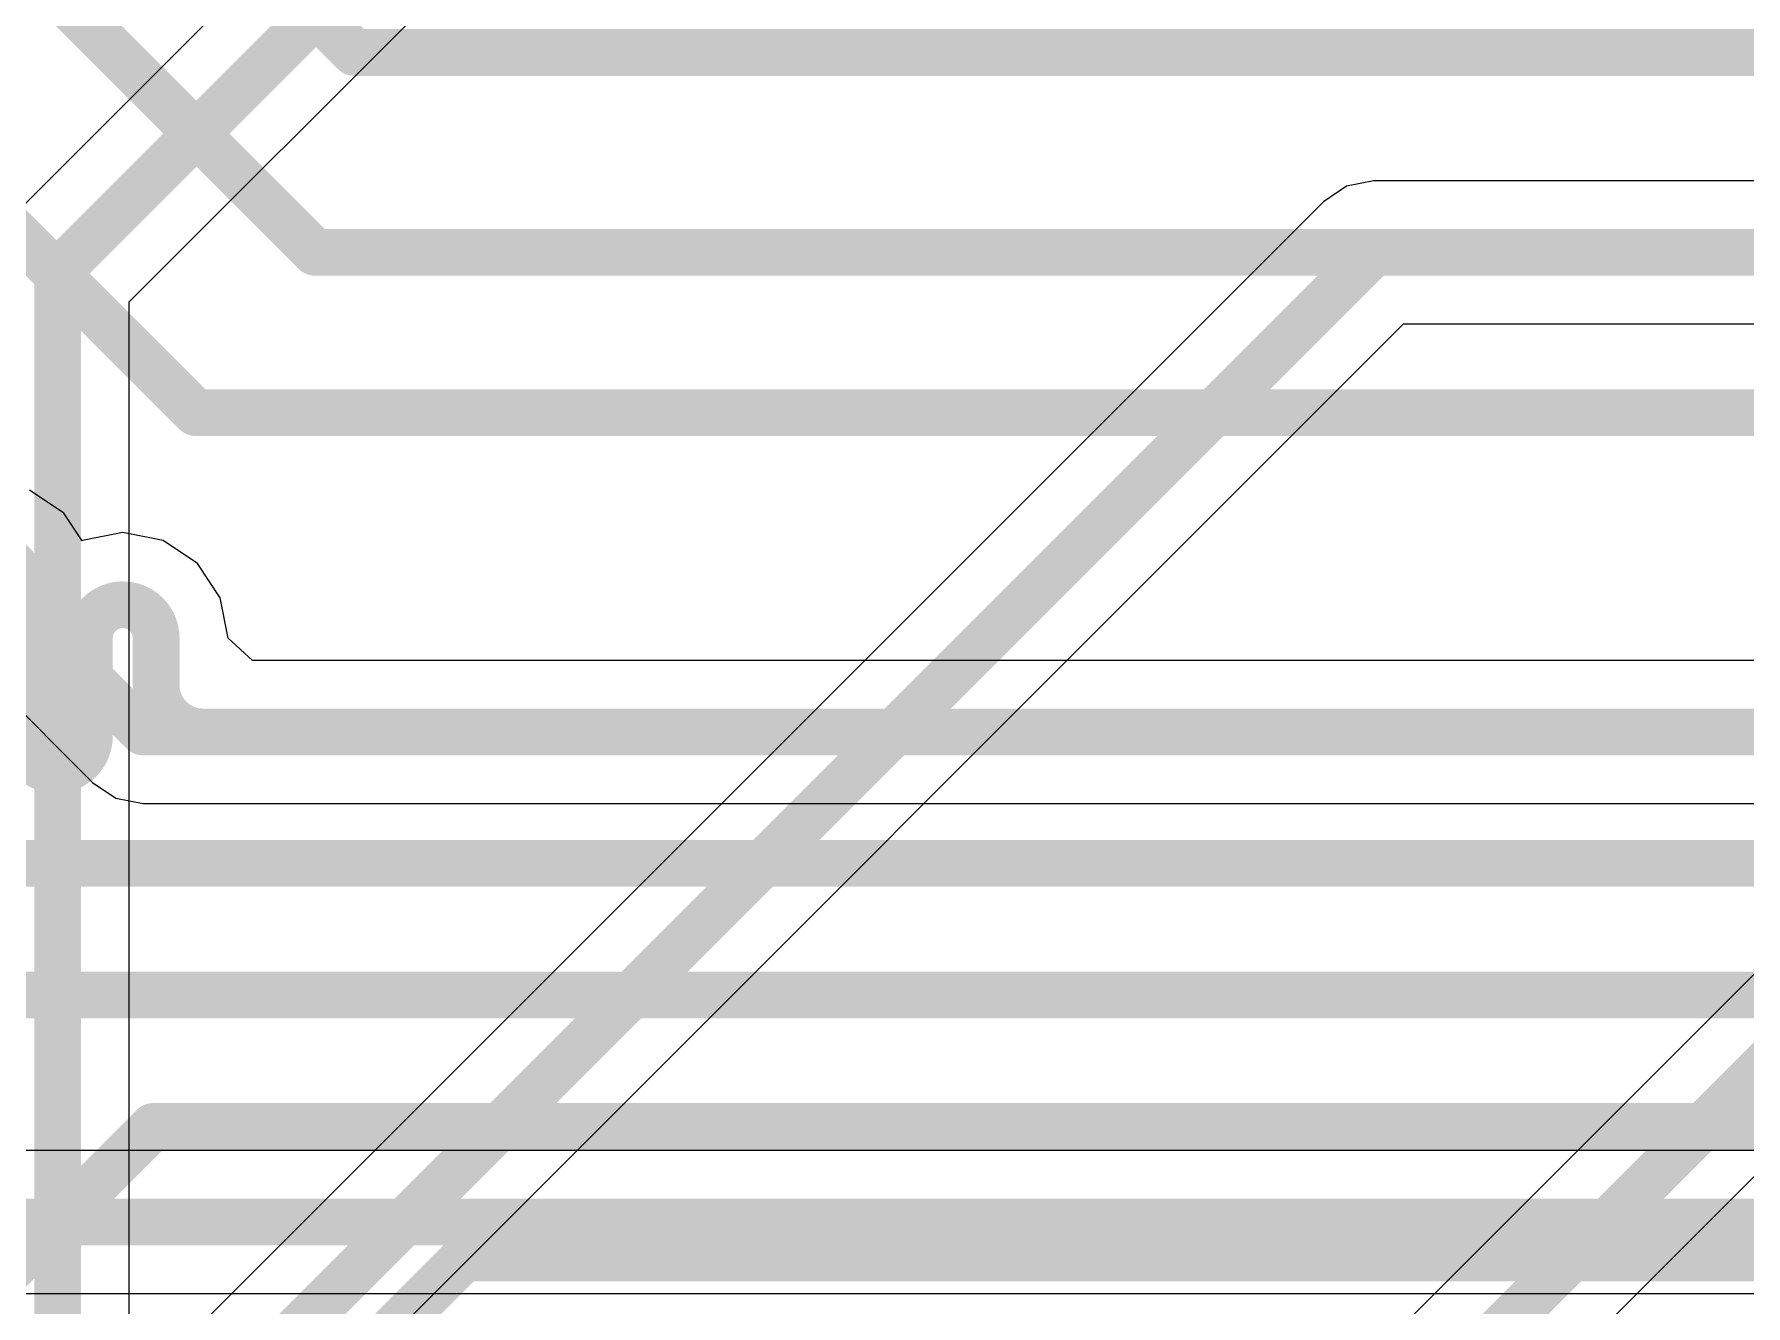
# Model space of a CAD drawing. Header units: inches. Extents: x -3 to 128, y -12 to 41.
# Drawn here: x 74.46 to 80.97, y 16.38 to 21.21 of the extents above; entities that cross this region are included whole.
import ezdxf

# ---------------------------------------------------------------- set-up
doc = ezdxf.new("R2010")
doc.units = ezdxf.units.IN
for name, color, linetype in [('Bottom Layer', 5, 'Continuous'), ('Layer 1', 16, 'Continuous'), ('Top Layer', 1, 'Continuous')]:
    doc.layers.add(name, color=color, linetype=linetype)

msp = doc.modelspace()

# ---------------------------------------------------------------- linework, layer by layer
at = {"layer": 'Bottom Layer'}
for p, q in [((75.7215, 21.8643), (74.356, 20.4988)), ((74.8202, 20.1939), (76.1061, 21.4797)), ((79.4496, 20.634), (79.3614, 20.575)), ((79.5537, 20.6547), (79.4496, 20.634)), ((85.7012, 20.6547), (79.5537, 20.6547)), ((79.3614, 20.575), (75.0418, 16.2554)), ((79.3614, 20.575), (79.3614, 20.575)), ((74.8202, 8.753), (74.8202, 20.1939)), ((75.506, 15.9505), (79.6663, 20.1108)), ((79.6663, 20.1108), (85.5886, 20.1108)), ((79.1421, 15.0119), (82.8415, 18.7113)), ((82.0003, 18.6392), (78.6779, 15.3168))]:
    msp.add_line(p, q, dxfattribs=at)
at = {"layer": 'Bottom Layer', "const_width": 0.1778}
for points in [[(74.5483, 20.3065), (76.1993, 21.9575)], [(75.2341, 16.0631), (79.5537, 20.3827)], [(79.5537, 20.3827), (85.7012, 20.3827)], [(74.5483, 5.5999), (74.5483, 20.3065)], [(78.8702, 15.1245), (82.9347, 19.1891)]]:
    msp.add_lwpolyline(points, dxfattribs=at)
at = {"layer": 'Bottom Layer', "const_width": 0.0889}
for points in [[(79.5092, 20.3827, 1), (79.5981, 20.3827, 1)], [(79.5092, 20.3827, 1), (79.5981, 20.3827, 1)], [(74.5038, 20.3065, 1), (74.5927, 20.3065, 1)], [(74.5038, 20.3065, 1), (74.5927, 20.3065, 1)]]:
    msp.add_lwpolyline(points, format="xyb", close=True, dxfattribs=at)
at = {"layer": 'Layer 1'}
for p, q in [((67.8397, 25.2082), (74.6811, 18.3668)), ((74.6811, 18.3668), (74.7693, 18.3078)), ((74.7693, 18.3078), (74.8734, 18.2871)), ((74.8734, 18.2871), (94.7427, 18.2871)), ((99.8821, 16.9673), (68.7799, 16.9673)), ((68.7799, 16.4234), (95.5629, 16.4234))]:
    msp.add_line(p, q, dxfattribs=at)
at = {"layer": 'Layer 1', "const_width": 0.1778}
for points in [[(69.8308, 26.079), (75.5271, 20.3827)], [(70.7302, 26.0889), (75.6767, 21.1424)], [(68.9314, 25.9153), (75.0735, 19.7731)], [(68.032, 25.4005), (74.8734, 18.5591)], [(75.6767, 21.1424), (99.8295, 21.1424)], [(75.5271, 20.3827), (96.7901, 20.3827)], [(75.0735, 19.7731), (100.0401, 19.7731)], [(74.8734, 18.5591), (104.3679, 18.5591)], [(68.3761, 16.6954), (99.9947, 16.6954)]]:
    msp.add_lwpolyline(points, dxfattribs=at)
at = {"layer": 'Layer 1', "const_width": 0.0889}
for points in [[(75.6323, 21.1424, 1), (75.7212, 21.1424, 1)], [(75.6323, 21.1424, 1), (75.7212, 21.1424, 1)], [(75.4826, 20.3827, 1), (75.5715, 20.3827, 1)], [(75.4826, 20.3827, 1), (75.5715, 20.3827, 1)], [(75.0291, 19.7731, 1), (75.118, 19.7731, 1)], [(75.0291, 19.7731, 1), (75.118, 19.7731, 1)], [(74.8289, 18.5591, 1), (74.9178, 18.5591, 1)], [(74.8289, 18.5591, 1), (74.9178, 18.5591, 1)]]:
    msp.add_lwpolyline(points, format="xyb", close=True, dxfattribs=at)
at = {"layer": 'Top Layer'}
for p, q in [((74.5716, 19.3915), (74.4414, 19.4785)), ((74.6418, 19.2863), (74.5716, 19.3915)), ((74.6421, 19.2865), (74.6418, 19.2863)), ((74.7958, 19.3171), (74.6421, 19.2865)), ((74.9494, 19.2865), (74.7958, 19.3171)), ((75.0796, 19.1995), (74.9494, 19.2865)), ((75.1666, 19.0693), (75.0796, 19.1995)), ((75.1972, 18.9157), (75.1666, 19.0693)), ((75.2891, 18.831), (75.1972, 18.9157)), ((76.8784, 18.831), (75.2891, 18.831)), ((81.1766, 18.831), (76.8784, 18.831))]:
    msp.add_line(p, q, dxfattribs=at)
at = {"layer": 'Top Layer', "const_width": 0.1778}
for points in [[(74.1608, 19.1076, -1), (74.4148, 19.1076)], [(74.6688, 18.9157, -1), (74.9228, 18.9157)], [(75.1006, 18.5591, -0.414214), (74.9228, 18.7369)], [(74.6688, 18.5417, -1), (74.4148, 18.5417)]]:
    msp.add_lwpolyline(points, format="xyb", dxfattribs=at)
for points in [[(74.4148, 18.5417), (74.4148, 19.1076)], [(74.6688, 18.5417), (74.6688, 18.9157)], [(74.9228, 18.7369), (74.9228, 18.9157)], [(75.1006, 18.5591), (76.7895, 18.5591)], [(76.7895, 18.5591), (76.8784, 18.5591)], [(76.8784, 18.5591), (92.2901, 18.5591)], [(73.2302, 18.0591), (92.2901, 18.0591)], [(74.0614, 17.5591), (92.2901, 17.5591)], [(74.5487, 16.6958), (74.912, 17.0591)], [(74.912, 17.0591), (92.2901, 17.0591)], [(74.23, 16.3771), (74.5487, 16.6958)], [(75.7491, 16.2144), (76.0937, 16.5591)], [(76.0937, 16.5591), (92.2901, 16.5591)]]:
    msp.add_lwpolyline(points, dxfattribs=at)
at = {"layer": 'Top Layer', "const_width": 0.0889}
for points in [[(74.3703, 19.1076, 1), (74.4592, 19.1076, 1)], [(74.3703, 19.1076, 1), (74.4592, 19.1076, 1)], [(74.6243, 18.9157, 1), (74.7132, 18.9157, 1)], [(74.6243, 18.9157, 1), (74.7132, 18.9157, 1)], [(74.8783, 18.9157, 1), (74.9672, 18.9157, 1)], [(74.8783, 18.9157, 1), (74.9672, 18.9157, 1)], [(74.8783, 18.7369, 1), (74.9672, 18.7369, 1)], [(74.8783, 18.7369, 1), (74.9672, 18.7369, 1)], [(74.3703, 18.5417, 1), (74.4592, 18.5417, 1)], [(74.3703, 18.5417, 1), (74.4592, 18.5417, 1)], [(74.6243, 18.5417, 1), (74.7132, 18.5417, 1)], [(74.6243, 18.5417, 1), (74.7132, 18.5417, 1)], [(75.0561, 18.5591, 1), (75.145, 18.5591, 1)], [(75.0561, 18.5591, 1), (75.145, 18.5591, 1)], [(76.745, 18.5591, 1), (76.8339, 18.5591, 1)], [(76.745, 18.5591, 1), (76.8339, 18.5591, 1)], [(76.8339, 18.5591, 1), (76.9228, 18.5591, 1)], [(76.8339, 18.5591, 1), (76.9228, 18.5591, 1)], [(74.8675, 17.0591, 1), (74.9564, 17.0591, 1)], [(74.8675, 17.0591, 1), (74.9564, 17.0591, 1)], [(74.5043, 16.6958, 1), (74.5932, 16.6958, 1)], [(74.5043, 16.6958, 1), (74.5932, 16.6958, 1)], [(76.0493, 16.5591, 1), (76.1382, 16.5591, 1)], [(76.0493, 16.5591, 1), (76.1382, 16.5591, 1)]]:
    msp.add_lwpolyline(points, format="xyb", close=True, dxfattribs=at)

doc.saveas('drawing.dxf')
